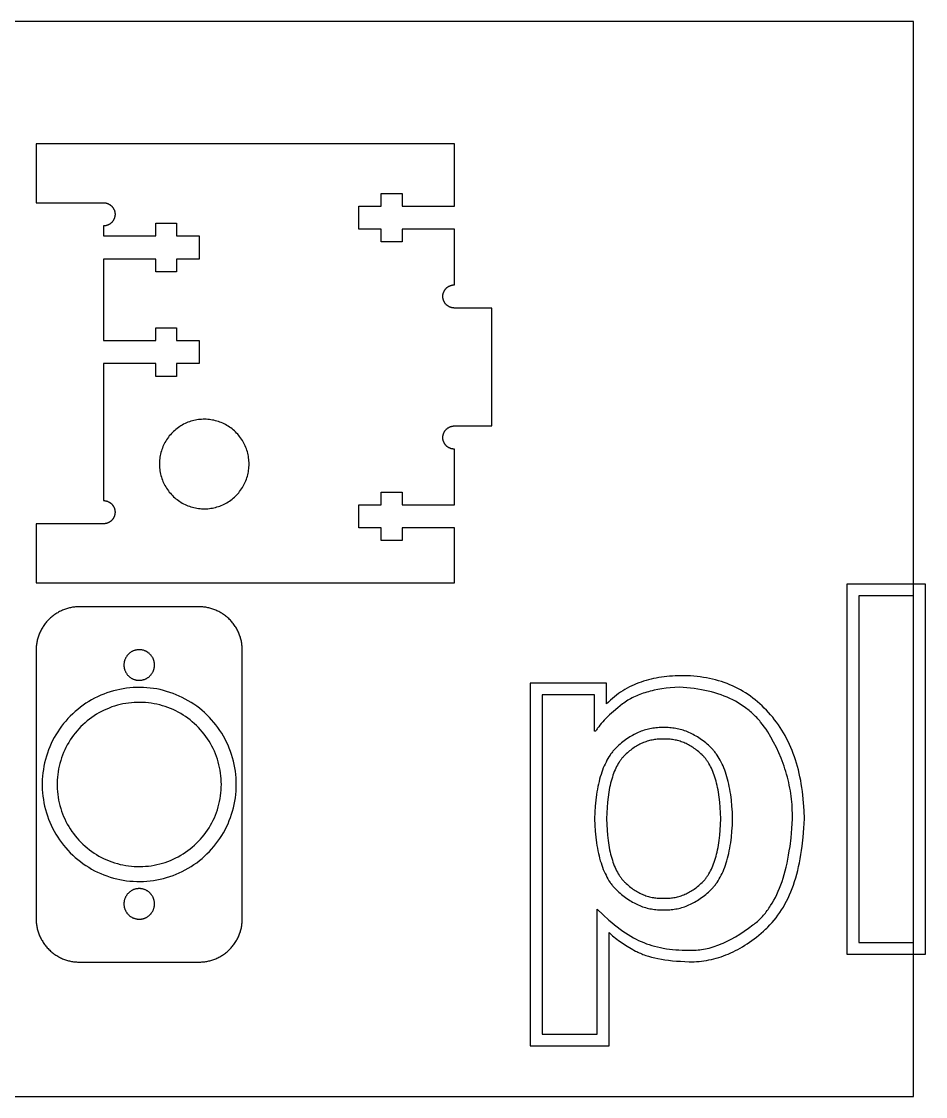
# Model space of a CAD drawing. Header units: millimetres. Extents: x -67 to 591, y -68 to 76.
# Drawn here: x 8.6 to 129.7, y -67.6 to 76.4 of the extents above; entities that cross this region are included whole.
import ezdxf

# ---------------------------------------------------------------- set-up
doc = ezdxf.new("R2010")
doc.units = ezdxf.units.MM
doc.header["$MEASUREMENT"] = 0
doc.layers.add('DEFAULT', color=7, linetype='Continuous')
doc.layers.add('PLEXI4MM', color=7, linetype='Continuous')

msp = doc.modelspace()

# ---------------------------------------------------------------- linework, layer by layer
at = {"layer": 'DEFAULT'}
for points in [[(-66.92, -67.65), (128.08, -67.65), (128.08, 76.35), (-66.92, 76.35), (-66.92, -67.65)], [(119.14, -48.6), (129.68, -48.6), (129.68, 0.97), (119.14, 0.97), (119.14, -48.6)], [(120.73, -0.58), (120.73, -47.04), (128.08, -47.04), (128.08, -0.58), (120.73, -0.58)], [(76.75, -60.85), (87.31, -60.85), (87.31, -45.67), (87.46, -45.82), (87.62, -45.97), (87.78, -46.12), (87.96, -46.27), (88.15, -46.42), (88.35, -46.58), (88.56, -46.73), (88.77, -46.88), (89.24, -47.2), (89.74, -47.52), (90.28, -47.84), (90.86, -48.16), (91.01, -48.24), (91.17, -48.32), (91.33, -48.4), (91.5, -48.47), (91.67, -48.55), (91.84, -48.61), (92.02, -48.68), (92.21, -48.75), (92.39, -48.81), (92.59, -48.87), (92.99, -48.98), (93.41, -49.08), (93.85, -49.18), (94.3, -49.26), (94.78, -49.34), (95.27, -49.4), (95.78, -49.46), (96.31, -49.51), (96.86, -49.54), (97.43, -49.57), (98.01, -49.59), (98.35, -49.59), (98.68, -49.59), (99.02, -49.57), (99.35, -49.55), (99.68, -49.51), (100.01, -49.47), (100.35, -49.42), (100.67, -49.36), (101, -49.29), (101.33, -49.21), (101.66, -49.13), (101.98, -49.03), (102.3, -48.93), (102.63, -48.81), (102.95, -48.69), (103.27, -48.56), (103.59, -48.42), (103.91, -48.27), (104.23, -48.11), (104.54, -47.95), (104.86, -47.77), (105.17, -47.58), (105.49, -47.39), (105.8, -47.19), (106.11, -46.98), (106.42, -46.76), (106.73, -46.53), (107.04, -46.29), (107.35, -46.04), (107.65, -45.79), (107.96, -45.52), (108.26, -45.25), (108.41, -45.11), (108.56, -44.96), (108.85, -44.67), (109.13, -44.36), (109.4, -44.04), (109.67, -43.71), (109.92, -43.37), (110.17, -43.01), (110.41, -42.65), (110.64, -42.27), (110.85, -41.89), (111.07, -41.49), (111.27, -41.08), (111.46, -40.65), (111.64, -40.22), (111.82, -39.77), (111.99, -39.32), (112.14, -38.85), (112.29, -38.37), (112.43, -37.88), (112.56, -37.37), (112.69, -36.86), (112.8, -36.33), (112.91, -35.79), (113, -35.25), (113.09, -34.68), (113.17, -34.11), (113.3, -32.93), (113.39, -31.71), (113.45, -30.44), (113.42, -29.35), (113.35, -28.3), (113.25, -27.27), (113.19, -26.77), (113.12, -26.27), (113.04, -25.78), (112.96, -25.3), (112.86, -24.83), (112.76, -24.36), (112.65, -23.9), (112.53, -23.45), (112.4, -23), (112.26, -22.56), (112.12, -22.13), (111.96, -21.71), (111.8, -21.29), (111.63, -20.88), (111.45, -20.48), (111.27, -20.08), (111.07, -19.7), (110.87, -19.31), (110.66, -18.94), (110.43, -18.57), (110.21, -18.21), (109.97, -17.86), (109.72, -17.52), (109.47, -17.18), (109.21, -16.85), (108.94, -16.52), (108.66, -16.21), (108.38, -15.9), (108.09, -15.61), (107.8, -15.32), (107.5, -15.04), (107.19, -14.78), (106.88, -14.52), (106.56, -14.27), (106.24, -14.04), (105.92, -13.81), (105.58, -13.59), (105.24, -13.38), (104.9, -13.18), (104.55, -13), (104.2, -12.82), (103.84, -12.65), (103.47, -12.49), (103.1, -12.34), (102.72, -12.2), (102.34, -12.07), (101.95, -11.95), (101.56, -11.84), (101.16, -11.74), (100.75, -11.65), (100.34, -11.57), (99.93, -11.5), (99.51, -11.44), (99.08, -11.39), (98.65, -11.35), (98.21, -11.32), (97.76, -11.29), (97.32, -11.28), (96.93, -11.28), (96.54, -11.29), (96.16, -11.3), (95.78, -11.33), (95.41, -11.35), (95.04, -11.39), (94.68, -11.43), (94.32, -11.48), (93.96, -11.54), (93.61, -11.6), (93.26, -11.67), (92.92, -11.75), (92.58, -11.83), (92.25, -11.92), (91.92, -12.02), (91.59, -12.13), (91.27, -12.24), (90.95, -12.36), (90.64, -12.49), (90.33, -12.63), (90.02, -12.79), (89.72, -12.95), (89.43, -13.12), (89.14, -13.29), (88.85, -13.48), (88.56, -13.68), (88.29, -13.89), (88.01, -14.1), (87.74, -14.33), (87.48, -14.56), (87.22, -14.81), (86.96, -15.06), (86.96, -12.28), (76.75, -12.28), (76.75, -60.85)], [(78.35, -13.83), (78.35, -59.3), (85.71, -59.3), (85.71, -42.57), (86.49, -43.32), (87.27, -44.01), (87.65, -44.34), (88.02, -44.64), (88.4, -44.94), (88.77, -45.22), (89.13, -45.48), (89.49, -45.73), (89.85, -45.96), (90.21, -46.18), (90.56, -46.38), (90.91, -46.57), (91.26, -46.74), (91.6, -46.9), (91.94, -47.04), (92.3, -47.18), (92.65, -47.3), (93.02, -47.42), (93.4, -47.52), (93.78, -47.62), (94.17, -47.71), (94.56, -47.78), (94.97, -47.85), (95.38, -47.9), (95.8, -47.95), (96.23, -47.99), (96.66, -48.01), (97.1, -48.03), (97.55, -48.04), (98.01, -48.04), (98.25, -48.05), (98.48, -48.05), (98.72, -48.05), (98.96, -48.04), (99.21, -48.02), (99.45, -48), (99.7, -47.97), (99.95, -47.92), (100.2, -47.88), (100.45, -47.82), (100.71, -47.76), (100.97, -47.69), (101.23, -47.61), (101.49, -47.52), (101.75, -47.43), (102.02, -47.33), (102.29, -47.22), (102.56, -47.1), (102.83, -46.98), (103.11, -46.84), (103.39, -46.71), (103.66, -46.56), (104.23, -46.24), (104.8, -45.9), (105.38, -45.52), (105.97, -45.11), (106.57, -44.67), (106.72, -44.56), (106.87, -44.44), (107.02, -44.32), (107.16, -44.19), (107.3, -44.06), (107.44, -43.93), (107.58, -43.8), (107.71, -43.66), (107.84, -43.52), (107.97, -43.37), (108.1, -43.22), (108.23, -43.07), (108.35, -42.91), (108.48, -42.75), (108.6, -42.59), (108.71, -42.42), (108.83, -42.25), (108.94, -42.08), (109.16, -41.73), (109.37, -41.36), (109.58, -40.97), (109.77, -40.58), (109.96, -40.16), (110.14, -39.74), (110.31, -39.3), (110.47, -38.85), (110.62, -38.38), (110.76, -37.91), (110.9, -37.41), (111.02, -36.91), (111.14, -36.39), (111.25, -35.85), (111.35, -35.31), (111.44, -34.75), (111.53, -34.17), (111.67, -32.98), (111.78, -31.74), (111.85, -30.44), (111.86, -30.06), (111.85, -29.68), (111.84, -29.3), (111.83, -28.93), (111.8, -28.55), (111.77, -28.18), (111.73, -27.81), (111.69, -27.43), (111.64, -27.06), (111.58, -26.69), (111.51, -26.33), (111.44, -25.96), (111.36, -25.59), (111.28, -25.22), (111.18, -24.86), (111.08, -24.49), (110.98, -24.13), (110.86, -23.77), (110.74, -23.41), (110.61, -23.05), (110.48, -22.69), (110.34, -22.33), (110.03, -21.62), (109.7, -20.91), (109.34, -20.2), (108.95, -19.5), (108.54, -18.8), (108.32, -18.46), (108.09, -18.12), (107.85, -17.8), (107.6, -17.49), (107.47, -17.33), (107.34, -17.18), (107.21, -17.04), (107.07, -16.89), (106.93, -16.75), (106.79, -16.61), (106.65, -16.47), (106.51, -16.34), (106.36, -16.2), (106.21, -16.07), (106.06, -15.95), (105.9, -15.82), (105.75, -15.7), (105.59, -15.58), (105.26, -15.35), (104.92, -15.13), (104.58, -14.91), (104.22, -14.71), (103.86, -14.52), (103.48, -14.34), (103.1, -14.17), (102.7, -14.01), (102.3, -13.86), (101.88, -13.72), (101.46, -13.59), (101.03, -13.46), (100.58, -13.35), (100.13, -13.25), (99.67, -13.16), (99.2, -13.08), (98.71, -13.01), (98.22, -12.95), (97.72, -12.9), (97.21, -12.86), (96.69, -12.83), (96.09, -12.87), (95.5, -12.91), (94.93, -12.97), (94.38, -13.05), (93.84, -13.13), (93.32, -13.24), (93.07, -13.29), (92.82, -13.35), (92.58, -13.42), (92.34, -13.49), (92.11, -13.56), (91.88, -13.63), (91.65, -13.71), (91.43, -13.79), (91.21, -13.88), (91, -13.97), (90.79, -14.06), (90.59, -14.16), (90.39, -14.26), (90.19, -14.37), (90, -14.47), (89.82, -14.58), (89.63, -14.7), (89.46, -14.82), (89.28, -14.94), (89.11, -15.07), (88.47, -15.57), (87.89, -16.06), (87.62, -16.3), (87.36, -16.54), (87.11, -16.77), (86.88, -17), (86.66, -17.23), (86.45, -17.45), (86.26, -17.67), (86.08, -17.89), (85.92, -18.11), (85.77, -18.32), (85.69, -18.42), (85.63, -18.53), (85.56, -18.63), (85.5, -18.73), (85.36, -18.73), (85.36, -13.83), (78.35, -13.83)], [(85.36, -30.44), (85.4, -31.3), (85.45, -32.12), (85.53, -32.91), (85.62, -33.67), (85.68, -34.04), (85.74, -34.4), (85.81, -34.74), (85.88, -35.08), (85.96, -35.42), (86.04, -35.74), (86.13, -36.06), (86.22, -36.36), (86.32, -36.66), (86.42, -36.95), (86.53, -37.23), (86.64, -37.5), (86.76, -37.77), (86.89, -38.02), (87.02, -38.27), (87.15, -38.51), (87.29, -38.74), (87.44, -38.96), (87.51, -39.07), (87.59, -39.17), (87.67, -39.28), (87.74, -39.38), (87.82, -39.48), (87.91, -39.57), (87.99, -39.67), (88.07, -39.76), (88.16, -39.85), (88.24, -39.94), (88.33, -40.02), (88.42, -40.11), (88.6, -40.27), (88.78, -40.43), (88.96, -40.58), (89.14, -40.73), (89.33, -40.87), (89.51, -41.01), (89.7, -41.14), (89.88, -41.26), (90.07, -41.38), (90.26, -41.5), (90.45, -41.61), (90.64, -41.71), (90.83, -41.81), (91.02, -41.9), (91.21, -41.99), (91.4, -42.07), (91.6, -42.15), (91.79, -42.22), (91.99, -42.28), (92.18, -42.34), (92.38, -42.4), (92.58, -42.45), (92.78, -42.49), (92.98, -42.53), (93.18, -42.56), (93.38, -42.59), (93.58, -42.61), (93.78, -42.63), (93.99, -42.64), (94.19, -42.64), (94.4, -42.64), (94.61, -42.64), (94.81, -42.64), (95.02, -42.64), (95.22, -42.64), (95.43, -42.63), (95.63, -42.61), (95.83, -42.59), (96.03, -42.56), (96.23, -42.53), (96.43, -42.49), (96.63, -42.45), (96.83, -42.4), (97.03, -42.34), (97.22, -42.28), (97.42, -42.22), (97.61, -42.15), (97.81, -42.07), (98, -41.99), (98.19, -41.9), (98.38, -41.81), (98.57, -41.71), (98.76, -41.61), (98.95, -41.5), (99.14, -41.38), (99.33, -41.26), (99.51, -41.14), (99.7, -41.01), (99.88, -40.87), (100.07, -40.73), (100.25, -40.58), (100.43, -40.43), (100.61, -40.27), (100.79, -40.11), (100.88, -40.02), (100.97, -39.94), (101.05, -39.85), (101.14, -39.76), (101.22, -39.67), (101.3, -39.57), (101.39, -39.48), (101.47, -39.38), (101.54, -39.28), (101.62, -39.17), (101.7, -39.07), (101.77, -38.96), (101.92, -38.74), (102.06, -38.51), (102.19, -38.27), (102.32, -38.02), (102.45, -37.77), (102.57, -37.5), (102.68, -37.23), (102.79, -36.95), (102.89, -36.66), (102.99, -36.36), (103.08, -36.06), (103.17, -35.74), (103.25, -35.42), (103.33, -35.08), (103.4, -34.74), (103.47, -34.4), (103.53, -34.04), (103.59, -33.67), (103.68, -32.91), (103.76, -32.12), (103.81, -31.3), (103.85, -30.44), (103.81, -29.58), (103.76, -28.75), (103.68, -27.96), (103.59, -27.2), (103.53, -26.84), (103.47, -26.48), (103.4, -26.13), (103.33, -25.79), (103.25, -25.46), (103.17, -25.13), (103.08, -24.82), (102.99, -24.51), (102.89, -24.21), (102.79, -23.92), (102.68, -23.64), (102.57, -23.37), (102.45, -23.11), (102.32, -22.85), (102.19, -22.6), (102.06, -22.37), (101.92, -22.14), (101.77, -21.91), (101.7, -21.81), (101.62, -21.7), (101.54, -21.6), (101.47, -21.5), (101.39, -21.4), (101.3, -21.3), (101.22, -21.21), (101.14, -21.11), (101.05, -21.02), (100.97, -20.93), (100.88, -20.85), (100.79, -20.76), (100.61, -20.6), (100.43, -20.44), (100.25, -20.29), (100.07, -20.14), (99.88, -20), (99.7, -19.87), (99.51, -19.73), (99.33, -19.61), (99.14, -19.49), (98.95, -19.37), (98.76, -19.27), (98.57, -19.16), (98.38, -19.06), (98.19, -18.97), (98, -18.88), (97.81, -18.8), (97.61, -18.73), (97.42, -18.66), (97.22, -18.59), (97.03, -18.53), (96.83, -18.48), (96.63, -18.43), (96.43, -18.38), (96.23, -18.35), (96.03, -18.31), (95.83, -18.29), (95.63, -18.26), (95.43, -18.25), (95.22, -18.24), (95.02, -18.23), (94.81, -18.23), (94.61, -18.24), (94.4, -18.23), (94.19, -18.23), (93.99, -18.24), (93.78, -18.25), (93.58, -18.26), (93.38, -18.29), (93.18, -18.31), (92.98, -18.35), (92.78, -18.38), (92.58, -18.43), (92.38, -18.48), (92.18, -18.53), (91.99, -18.59), (91.79, -18.66), (91.6, -18.73), (91.4, -18.8), (91.21, -18.88), (91.02, -18.97), (90.83, -19.06), (90.64, -19.16), (90.45, -19.27), (90.26, -19.37), (90.07, -19.49), (89.88, -19.61), (89.7, -19.73), (89.51, -19.87), (89.33, -20), (89.14, -20.14), (88.96, -20.29), (88.78, -20.44), (88.6, -20.6), (88.42, -20.76), (88.33, -20.85), (88.24, -20.93), (88.16, -21.02), (88.07, -21.11), (87.99, -21.21), (87.91, -21.3), (87.82, -21.4), (87.74, -21.5), (87.67, -21.6), (87.59, -21.7), (87.51, -21.81), (87.44, -21.91), (87.29, -22.14), (87.15, -22.37), (87.02, -22.6), (86.89, -22.85), (86.76, -23.11), (86.64, -23.37), (86.53, -23.64), (86.42, -23.92), (86.32, -24.21), (86.22, -24.51), (86.13, -24.82), (86.04, -25.13), (85.96, -25.46), (85.88, -25.79), (85.81, -26.13), (85.74, -26.48), (85.68, -26.84), (85.62, -27.2), (85.53, -27.96), (85.45, -28.75), (85.4, -29.58), (85.36, -30.44)], [(86.96, -30.44), (86.99, -31.21), (87.03, -31.95), (87.09, -32.66), (87.17, -33.34), (87.27, -33.99), (87.32, -34.3), (87.38, -34.6), (87.44, -34.9), (87.51, -35.18), (87.58, -35.46), (87.66, -35.74), (87.74, -36), (87.82, -36.25), (87.91, -36.5), (88, -36.74), (88.1, -36.97), (88.2, -37.2), (88.31, -37.41), (88.42, -37.62), (88.53, -37.82), (88.65, -38.01), (88.71, -38.1), (88.77, -38.19), (88.84, -38.28), (88.9, -38.37), (88.97, -38.45), (89.03, -38.54), (89.1, -38.62), (89.17, -38.7), (89.24, -38.77), (89.31, -38.85), (89.38, -38.92), (89.45, -38.99), (89.6, -39.13), (89.75, -39.26), (89.9, -39.39), (90.05, -39.51), (90.2, -39.63), (90.35, -39.75), (90.5, -39.86), (90.66, -39.96), (90.81, -40.06), (90.97, -40.16), (91.12, -40.25), (91.28, -40.33), (91.44, -40.41), (91.59, -40.49), (91.75, -40.56), (91.92, -40.63), (92.08, -40.69), (92.24, -40.75), (92.4, -40.81), (92.57, -40.86), (92.73, -40.9), (92.9, -40.94), (93.06, -40.98), (93.23, -41.01), (93.4, -41.03), (93.57, -41.05), (93.74, -41.07), (93.91, -41.08), (94.08, -41.09), (94.26, -41.09), (94.43, -41.09), (94.61, -41.08), (94.78, -41.09), (94.95, -41.09), (95.13, -41.09), (95.3, -41.08), (95.47, -41.07), (95.64, -41.05), (95.81, -41.03), (95.98, -41.01), (96.15, -40.98), (96.31, -40.94), (96.48, -40.9), (96.64, -40.86), (96.81, -40.81), (96.97, -40.75), (97.13, -40.69), (97.3, -40.63), (97.46, -40.56), (97.62, -40.49), (97.77, -40.41), (97.93, -40.33), (98.09, -40.25), (98.25, -40.16), (98.4, -40.06), (98.55, -39.96), (98.71, -39.86), (98.86, -39.75), (99.01, -39.63), (99.16, -39.51), (99.31, -39.39), (99.46, -39.26), (99.61, -39.13), (99.76, -38.99), (99.83, -38.92), (99.9, -38.85), (99.97, -38.77), (100.04, -38.7), (100.11, -38.62), (100.18, -38.54), (100.24, -38.45), (100.31, -38.37), (100.37, -38.28), (100.44, -38.19), (100.5, -38.1), (100.56, -38.01), (100.68, -37.82), (100.79, -37.62), (100.9, -37.41), (101.01, -37.2), (101.11, -36.97), (101.21, -36.74), (101.3, -36.5), (101.39, -36.25), (101.47, -36), (101.55, -35.74), (101.63, -35.46), (101.7, -35.18), (101.77, -34.9), (101.83, -34.6), (101.89, -34.3), (101.94, -33.99), (102.04, -33.34), (102.12, -32.66), (102.18, -31.95), (102.22, -31.21), (102.25, -30.44), (102.22, -29.66), (102.18, -28.92), (102.12, -28.21), (102.04, -27.53), (101.94, -26.89), (101.89, -26.57), (101.83, -26.27), (101.77, -25.98), (101.7, -25.69), (101.63, -25.41), (101.55, -25.14), (101.47, -24.87), (101.39, -24.62), (101.3, -24.37), (101.21, -24.13), (101.11, -23.9), (101.01, -23.68), (100.9, -23.46), (100.79, -23.25), (100.68, -23.05), (100.56, -22.86), (100.5, -22.77), (100.44, -22.68), (100.37, -22.59), (100.31, -22.5), (100.24, -22.42), (100.18, -22.34), (100.11, -22.26), (100.04, -22.18), (99.97, -22.1), (99.9, -22.03), (99.83, -21.95), (99.76, -21.88), (99.61, -21.74), (99.46, -21.61), (99.31, -21.48), (99.16, -21.36), (99.01, -21.24), (98.86, -21.13), (98.71, -21.02), (98.55, -20.91), (98.4, -20.81), (98.25, -20.72), (98.09, -20.63), (97.93, -20.54), (97.77, -20.46), (97.62, -20.38), (97.46, -20.31), (97.3, -20.24), (97.13, -20.18), (96.97, -20.12), (96.81, -20.07), (96.64, -20.02), (96.48, -19.97), (96.31, -19.93), (96.15, -19.9), (95.98, -19.87), (95.81, -19.84), (95.64, -19.82), (95.47, -19.8), (95.3, -19.79), (95.13, -19.78), (94.95, -19.78), (94.78, -19.78), (94.61, -19.79), (94.43, -19.78), (94.26, -19.78), (94.08, -19.78), (93.91, -19.79), (93.74, -19.8), (93.57, -19.82), (93.4, -19.84), (93.23, -19.87), (93.06, -19.9), (92.9, -19.93), (92.73, -19.97), (92.57, -20.02), (92.4, -20.07), (92.24, -20.12), (92.08, -20.18), (91.92, -20.24), (91.75, -20.31), (91.59, -20.38), (91.44, -20.46), (91.28, -20.54), (91.12, -20.63), (90.97, -20.72), (90.81, -20.81), (90.66, -20.91), (90.5, -21.02), (90.35, -21.13), (90.2, -21.24), (90.05, -21.36), (89.9, -21.48), (89.75, -21.61), (89.6, -21.74), (89.45, -21.88), (89.38, -21.95), (89.31, -22.03), (89.24, -22.1), (89.17, -22.18), (89.1, -22.26), (89.03, -22.34), (88.97, -22.42), (88.9, -22.5), (88.84, -22.59), (88.77, -22.68), (88.71, -22.77), (88.65, -22.86), (88.53, -23.05), (88.42, -23.25), (88.31, -23.46), (88.2, -23.68), (88.1, -23.9), (88, -24.13), (87.91, -24.37), (87.82, -24.62), (87.74, -24.87), (87.66, -25.14), (87.58, -25.41), (87.51, -25.69), (87.44, -25.98), (87.38, -26.27), (87.32, -26.57), (87.27, -26.89), (87.17, -27.53), (87.09, -28.21), (87.03, -28.92), (86.99, -29.66), (86.96, -30.44)]]:
    msp.add_lwpolyline(points, dxfattribs=at)
at = {"layer": 'PLEXI4MM'}
for points in [[(19.59, 47.62), (26.59, 47.62), (26.59, 49.32), (29.39, 49.32), (29.39, 47.62), (32.39, 47.62), (32.39, 44.52), (29.39, 44.52), (29.39, 42.82), (26.59, 42.82), (26.59, 44.52), (19.59, 44.52), (19.59, 33.62), (26.59, 33.62), (26.59, 35.32), (29.39, 35.32), (29.39, 33.62), (32.39, 33.62), (32.39, 30.52), (29.39, 30.52), (29.39, 28.82), (26.59, 28.82), (26.59, 30.52), (19.59, 30.52), (19.59, 12.17), (19.63, 12.17), (19.66, 12.17), (19.69, 12.17), (19.73, 12.17), (19.77, 12.16), (19.8, 12.16), (19.84, 12.15), (19.87, 12.15), (19.91, 12.14), (19.94, 12.13), (19.98, 12.12), (20.02, 12.11), (20.05, 12.1), (20.09, 12.09), (20.13, 12.08), (20.16, 12.06), (20.2, 12.05), (20.23, 12.03), (20.27, 12.02), (20.3, 12), (20.34, 11.98), (20.37, 11.96), (20.41, 11.94), (20.44, 11.92), (20.47, 11.9), (20.5, 11.87), (20.54, 11.85), (20.57, 11.82), (20.6, 11.8), (20.63, 11.77), (20.66, 11.75), (20.69, 11.72), (20.71, 11.69), (20.74, 11.66), (20.77, 11.63), (20.79, 11.6), (20.82, 11.57), (20.84, 11.54), (20.87, 11.5), (20.89, 11.47), (20.91, 11.44), (20.93, 11.4), (20.95, 11.37), (20.97, 11.33), (20.99, 11.3), (21, 11.26), (21.02, 11.23), (21.03, 11.19), (21.05, 11.16), (21.06, 11.12), (21.07, 11.08), (21.08, 11.05), (21.09, 11.01), (21.1, 10.98), (21.11, 10.94), (21.11, 10.9), (21.12, 10.87), (21.13, 10.83), (21.13, 10.8), (21.13, 10.76), (21.14, 10.73), (21.14, 10.69), (21.14, 10.66), (21.14, 10.62), (21.14, 10.59), (21.14, 10.55), (21.14, 10.52), (21.13, 10.48), (21.13, 10.45), (21.13, 10.41), (21.12, 10.38), (21.11, 10.34), (21.11, 10.3), (21.1, 10.27), (21.09, 10.23), (21.08, 10.2), (21.07, 10.16), (21.06, 10.12), (21.05, 10.09), (21.03, 10.05), (21.02, 10.02), (21, 9.98), (20.99, 9.94), (20.97, 9.91), (20.95, 9.88), (20.93, 9.84), (20.91, 9.81), (20.89, 9.77), (20.87, 9.74), (20.84, 9.71), (20.82, 9.68), (20.79, 9.64), (20.77, 9.61), (20.74, 9.58), (20.71, 9.55), (20.69, 9.53), (20.66, 9.5), (20.63, 9.47), (20.6, 9.44), (20.57, 9.42), (20.54, 9.39), (20.5, 9.37), (20.47, 9.35), (20.44, 9.32), (20.41, 9.3), (20.37, 9.28), (20.34, 9.26), (20.3, 9.24), (20.27, 9.23), (20.23, 9.21), (20.2, 9.2), (20.16, 9.18), (20.13, 9.17), (20.09, 9.15), (20.05, 9.14), (20.02, 9.13), (19.98, 9.12), (19.94, 9.11), (19.91, 9.1), (19.87, 9.1), (19.84, 9.09), (19.8, 9.09), (19.77, 9.08), (19.73, 9.08), (19.69, 9.08), (19.66, 9.07), (19.63, 9.07), (10.59, 9.07), (10.59, 1.17), (66.59, 1.17), (66.59, 8.52), (59.59, 8.52), (59.59, 6.82), (56.79, 6.82), (56.79, 8.52), (53.79, 8.52), (53.79, 11.62), (56.79, 11.62), (56.79, 13.32), (59.59, 13.32), (59.59, 11.62), (66.59, 11.62), (66.59, 19.07), (66.56, 19.07), (66.52, 19.07), (66.49, 19.08), (66.45, 19.08), (66.42, 19.08), (66.38, 19.09), (66.34, 19.09), (66.31, 19.1), (66.27, 19.1), (66.24, 19.11), (66.2, 19.12), (66.16, 19.13), (66.13, 19.14), (66.09, 19.15), (66.06, 19.17), (66.02, 19.18), (65.98, 19.2), (65.95, 19.21), (65.91, 19.23), (65.88, 19.24), (65.84, 19.26), (65.81, 19.28), (65.78, 19.3), (65.74, 19.32), (65.71, 19.35), (65.68, 19.37), (65.65, 19.39), (65.61, 19.42), (65.58, 19.44), (65.55, 19.47), (65.52, 19.5), (65.49, 19.53), (65.47, 19.55), (65.44, 19.58), (65.41, 19.61), (65.39, 19.64), (65.36, 19.68), (65.34, 19.71), (65.32, 19.74), (65.29, 19.77), (65.27, 19.81), (65.25, 19.84), (65.23, 19.88), (65.21, 19.91), (65.2, 19.94), (65.18, 19.98), (65.16, 20.02), (65.15, 20.05), (65.14, 20.09), (65.12, 20.12), (65.11, 20.16), (65.1, 20.2), (65.09, 20.23), (65.08, 20.27), (65.07, 20.3), (65.07, 20.34), (65.06, 20.38), (65.06, 20.41), (65.05, 20.45), (65.05, 20.48), (65.04, 20.52), (65.04, 20.55), (65.04, 20.59), (65.04, 20.62), (65.04, 20.66), (65.04, 20.69), (65.04, 20.73), (65.05, 20.76), (65.05, 20.8), (65.06, 20.83), (65.06, 20.87), (65.07, 20.9), (65.07, 20.94), (65.08, 20.98), (65.09, 21.01), (65.1, 21.05), (65.11, 21.08), (65.12, 21.12), (65.14, 21.16), (65.15, 21.19), (65.16, 21.23), (65.18, 21.26), (65.2, 21.3), (65.21, 21.33), (65.23, 21.37), (65.25, 21.4), (65.27, 21.44), (65.29, 21.47), (65.32, 21.5), (65.34, 21.54), (65.36, 21.57), (65.39, 21.6), (65.41, 21.63), (65.44, 21.66), (65.47, 21.69), (65.49, 21.72), (65.52, 21.75), (65.55, 21.77), (65.58, 21.8), (65.61, 21.82), (65.65, 21.85), (65.68, 21.87), (65.71, 21.9), (65.74, 21.92), (65.78, 21.94), (65.81, 21.96), (65.84, 21.98), (65.88, 22), (65.91, 22.02), (65.95, 22.03), (65.98, 22.05), (66.02, 22.06), (66.06, 22.08), (66.09, 22.09), (66.13, 22.1), (66.16, 22.11), (66.2, 22.12), (66.24, 22.13), (66.27, 22.14), (66.31, 22.15), (66.34, 22.15), (66.38, 22.16), (66.42, 22.16), (66.45, 22.17), (66.49, 22.17), (66.52, 22.17), (66.56, 22.17), (71.59, 22.17), (71.59, 37.97), (66.59, 37.97), (66.56, 37.97), (66.52, 37.97), (66.49, 37.98), (66.45, 37.98), (66.42, 37.98), (66.38, 37.99), (66.34, 37.99), (66.31, 38), (66.27, 38), (66.24, 38.01), (66.2, 38.02), (66.16, 38.03), (66.13, 38.04), (66.09, 38.05), (66.06, 38.07), (66.02, 38.08), (65.98, 38.1), (65.95, 38.11), (65.91, 38.13), (65.88, 38.14), (65.84, 38.16), (65.81, 38.18), (65.78, 38.2), (65.74, 38.22), (65.71, 38.25), (65.68, 38.27), (65.65, 38.29), (65.61, 38.32), (65.58, 38.34), (65.55, 38.37), (65.52, 38.4), (65.49, 38.43), (65.47, 38.45), (65.44, 38.48), (65.41, 38.51), (65.39, 38.54), (65.36, 38.58), (65.34, 38.61), (65.32, 38.64), (65.29, 38.67), (65.27, 38.71), (65.25, 38.74), (65.23, 38.78), (65.21, 38.81), (65.2, 38.84), (65.18, 38.88), (65.16, 38.92), (65.15, 38.95), (65.14, 38.99), (65.12, 39.02), (65.11, 39.06), (65.1, 39.1), (65.09, 39.13), (65.08, 39.17), (65.07, 39.2), (65.07, 39.24), (65.06, 39.28), (65.06, 39.31), (65.05, 39.35), (65.05, 39.38), (65.04, 39.42), (65.04, 39.45), (65.04, 39.49), (65.04, 39.52), (65.04, 39.56), (65.04, 39.59), (65.04, 39.63), (65.05, 39.66), (65.05, 39.7), (65.06, 39.73), (65.06, 39.77), (65.07, 39.8), (65.07, 39.84), (65.08, 39.88), (65.09, 39.91), (65.1, 39.95), (65.11, 39.98), (65.12, 40.02), (65.14, 40.06), (65.15, 40.09), (65.16, 40.13), (65.18, 40.16), (65.2, 40.2), (65.21, 40.23), (65.23, 40.27), (65.25, 40.3), (65.27, 40.34), (65.29, 40.37), (65.32, 40.4), (65.34, 40.44), (65.36, 40.47), (65.39, 40.5), (65.41, 40.53), (65.44, 40.56), (65.47, 40.59), (65.49, 40.62), (65.52, 40.65), (65.55, 40.67), (65.58, 40.7), (65.61, 40.72), (65.65, 40.75), (65.68, 40.77), (65.71, 40.8), (65.74, 40.82), (65.78, 40.84), (65.81, 40.86), (65.84, 40.88), (65.88, 40.9), (65.91, 40.92), (65.95, 40.93), (65.98, 40.95), (66.02, 40.96), (66.06, 40.98), (66.09, 40.99), (66.13, 41), (66.16, 41.01), (66.2, 41.02), (66.24, 41.03), (66.27, 41.04), (66.31, 41.05), (66.34, 41.05), (66.38, 41.06), (66.42, 41.06), (66.45, 41.07), (66.49, 41.07), (66.52, 41.07), (66.56, 41.07), (66.59, 41.07), (66.59, 48.52), (59.59, 48.52), (59.59, 46.82), (56.79, 46.82), (56.79, 48.52), (53.79, 48.52), (53.79, 51.62), (56.79, 51.62), (56.79, 53.32), (59.59, 53.32), (59.59, 51.62), (66.59, 51.62), (66.59, 59.97), (10.59, 59.97), (10.59, 52.07), (19.59, 52.07), (19.63, 52.07), (19.66, 52.07), (19.69, 52.07), (19.73, 52.07), (19.77, 52.06), (19.8, 52.06), (19.84, 52.05), (19.87, 52.05), (19.91, 52.04), (19.94, 52.03), (19.98, 52.02), (20.02, 52.01), (20.05, 52), (20.09, 51.99), (20.13, 51.98), (20.16, 51.96), (20.2, 51.95), (20.23, 51.93), (20.27, 51.92), (20.3, 51.9), (20.34, 51.88), (20.37, 51.86), (20.41, 51.84), (20.44, 51.82), (20.47, 51.8), (20.5, 51.77), (20.54, 51.75), (20.57, 51.72), (20.6, 51.7), (20.63, 51.67), (20.66, 51.65), (20.69, 51.62), (20.71, 51.59), (20.74, 51.56), (20.77, 51.53), (20.79, 51.5), (20.82, 51.47), (20.84, 51.44), (20.87, 51.4), (20.89, 51.37), (20.91, 51.34), (20.93, 51.3), (20.95, 51.27), (20.97, 51.23), (20.99, 51.2), (21, 51.16), (21.02, 51.13), (21.03, 51.09), (21.05, 51.06), (21.06, 51.02), (21.07, 50.98), (21.08, 50.95), (21.09, 50.91), (21.1, 50.88), (21.11, 50.84), (21.11, 50.8), (21.12, 50.77), (21.13, 50.73), (21.13, 50.7), (21.13, 50.66), (21.14, 50.63), (21.14, 50.59), (21.14, 50.56), (21.14, 50.52), (21.14, 50.49), (21.14, 50.45), (21.14, 50.42), (21.13, 50.38), (21.13, 50.35), (21.13, 50.31), (21.12, 50.28), (21.11, 50.24), (21.11, 50.2), (21.1, 50.17), (21.09, 50.13), (21.08, 50.1), (21.07, 50.06), (21.06, 50.02), (21.05, 49.99), (21.03, 49.95), (21.02, 49.92), (21, 49.88), (20.99, 49.84), (20.97, 49.81), (20.95, 49.78), (20.93, 49.74), (20.91, 49.71), (20.89, 49.67), (20.87, 49.64), (20.84, 49.61), (20.82, 49.58), (20.79, 49.54), (20.77, 49.51), (20.74, 49.48), (20.71, 49.45), (20.69, 49.43), (20.66, 49.4), (20.63, 49.37), (20.6, 49.34), (20.57, 49.32), (20.54, 49.29), (20.5, 49.27), (20.47, 49.25), (20.44, 49.22), (20.41, 49.2), (20.37, 49.18), (20.34, 49.16), (20.3, 49.14), (20.27, 49.13), (20.23, 49.11), (20.2, 49.1), (20.16, 49.08), (20.13, 49.07), (20.09, 49.05), (20.05, 49.04), (20.02, 49.03), (19.98, 49.02), (19.94, 49.01), (19.91, 49), (19.87, 49), (19.84, 48.99), (19.8, 48.99), (19.77, 48.98), (19.73, 48.98), (19.69, 48.98), (19.66, 48.97), (19.63, 48.97), (19.59, 48.97), (19.59, 47.62)], [(39.09, 17.07), (39.09, 17.28), (39.08, 17.49), (39.06, 17.7), (39.03, 17.9), (39, 18.11), (38.96, 18.31), (38.91, 18.52), (38.86, 18.72), (38.8, 18.92), (38.73, 19.11), (38.66, 19.31), (38.58, 19.5), (38.49, 19.69), (38.4, 19.87), (38.3, 20.06), (38.19, 20.24), (38.08, 20.41), (37.96, 20.58), (37.83, 20.75), (37.7, 20.91), (37.57, 21.07), (37.42, 21.22), (37.28, 21.37), (37.13, 21.51), (36.97, 21.65), (36.81, 21.78), (36.64, 21.91), (36.47, 22.03), (36.3, 22.14), (36.12, 22.25), (35.94, 22.35), (35.75, 22.45), (35.57, 22.54), (35.37, 22.62), (35.18, 22.7), (34.98, 22.76), (34.79, 22.83), (34.58, 22.88), (34.38, 22.93), (34.18, 22.97), (33.97, 23.01), (33.77, 23.03), (33.56, 23.05), (33.35, 23.07), (33.14, 23.07), (32.93, 23.07), (32.73, 23.06), (32.52, 23.04), (32.31, 23.02), (32.11, 22.99), (31.9, 22.95), (31.7, 22.91), (31.5, 22.86), (31.3, 22.8), (31.1, 22.73), (30.9, 22.66), (30.71, 22.58), (30.52, 22.49), (30.33, 22.4), (30.15, 22.3), (29.97, 22.2), (29.8, 22.09), (29.62, 21.97), (29.46, 21.84), (29.29, 21.72), (29.13, 21.58), (28.98, 21.44), (28.83, 21.3), (28.69, 21.15), (28.55, 20.99), (28.41, 20.83), (28.29, 20.67), (28.16, 20.5), (28.05, 20.32), (27.94, 20.15), (27.83, 19.97), (27.74, 19.78), (27.65, 19.59), (27.56, 19.4), (27.48, 19.21), (27.41, 19.01), (27.35, 18.82), (27.29, 18.62), (27.24, 18.41), (27.2, 18.21), (27.16, 18.01), (27.13, 17.8), (27.11, 17.59), (27.1, 17.38), (27.09, 17.18), (27.09, 16.97), (27.1, 16.76), (27.11, 16.55), (27.13, 16.34), (27.16, 16.14), (27.2, 15.93), (27.24, 15.73), (27.29, 15.53), (27.35, 15.33), (27.41, 15.13), (27.48, 14.93), (27.56, 14.74), (27.65, 14.55), (27.74, 14.36), (27.83, 14.18), (27.94, 14), (28.05, 13.82), (28.16, 13.65), (28.29, 13.48), (28.41, 13.31), (28.55, 13.15), (28.69, 13), (28.83, 12.85), (28.98, 12.7), (29.13, 12.56), (29.29, 12.43), (29.46, 12.3), (29.62, 12.18), (29.8, 12.06), (29.97, 11.95), (30.15, 11.84), (30.33, 11.74), (30.52, 11.65), (30.71, 11.56), (30.9, 11.48), (31.1, 11.41), (31.3, 11.35), (31.5, 11.29), (31.7, 11.24), (31.9, 11.19), (32.11, 11.15), (32.31, 11.12), (32.52, 11.1), (32.73, 11.08), (32.93, 11.07), (33.14, 11.07), (33.35, 11.08), (33.56, 11.09), (33.77, 11.11), (33.97, 11.14), (34.18, 11.17), (34.38, 11.21), (34.58, 11.26), (34.79, 11.32), (34.98, 11.38), (35.18, 11.45), (35.37, 11.52), (35.57, 11.61), (35.75, 11.7), (35.94, 11.79), (36.12, 11.89), (36.3, 12), (36.47, 12.12), (36.64, 12.24), (36.81, 12.36), (36.97, 12.49), (37.13, 12.63), (37.28, 12.77), (37.42, 12.92), (37.57, 13.07), (37.7, 13.23), (37.83, 13.39), (37.96, 13.56), (38.08, 13.73), (38.19, 13.91), (38.3, 14.09), (38.4, 14.27), (38.49, 14.45), (38.58, 14.64), (38.66, 14.84), (38.73, 15.03), (38.8, 15.23), (38.86, 15.43), (38.91, 15.63), (38.96, 15.83), (39, 16.04), (39.03, 16.24), (39.06, 16.45), (39.08, 16.66), (39.09, 16.86), (39.09, 17.07)], [(16.38, -2.05), (16.25, -2.05), (16.12, -2.05), (15.99, -2.06), (15.86, -2.07), (15.73, -2.09), (15.59, -2.1), (15.46, -2.12), (15.33, -2.14), (15.19, -2.17), (15.06, -2.2), (14.92, -2.23), (14.79, -2.27), (14.65, -2.31), (14.51, -2.36), (14.38, -2.4), (14.25, -2.46), (14.11, -2.51), (13.98, -2.57), (13.85, -2.63), (13.72, -2.7), (13.59, -2.77), (13.46, -2.84), (13.33, -2.91), (13.21, -2.99), (13.08, -3.08), (12.96, -3.16), (12.84, -3.25), (12.73, -3.35), (12.61, -3.44), (12.5, -3.54), (12.39, -3.64), (12.28, -3.75), (12.18, -3.85), (12.07, -3.96), (11.97, -4.08), (11.88, -4.19), (11.79, -4.31), (11.7, -4.43), (11.61, -4.55), (11.53, -4.67), (11.45, -4.8), (11.37, -4.93), (11.3, -5.05), (11.23, -5.18), (11.16, -5.31), (11.1, -5.45), (11.04, -5.58), (10.99, -5.71), (10.94, -5.85), (10.89, -5.98), (10.85, -6.12), (10.8, -6.25), (10.77, -6.39), (10.73, -6.52), (10.7, -6.66), (10.68, -6.79), (10.65, -6.93), (10.63, -7.06), (10.62, -7.19), (10.6, -7.33), (10.59, -7.46), (10.59, -7.59), (10.58, -7.72), (10.58, -7.85)], [(32.38, -2.05), (16.38, -2.05)], [(38.18, -7.85), (38.18, -7.72), (38.18, -7.59), (38.17, -7.46), (38.16, -7.33), (38.14, -7.19), (38.13, -7.06), (38.11, -6.93), (38.08, -6.79), (38.06, -6.66), (38.03, -6.52), (37.99, -6.39), (37.96, -6.25), (37.92, -6.12), (37.87, -5.98), (37.83, -5.85), (37.77, -5.71), (37.72, -5.58), (37.66, -5.45), (37.6, -5.31), (37.53, -5.18), (37.46, -5.05), (37.39, -4.93), (37.32, -4.8), (37.24, -4.67), (37.15, -4.55), (37.07, -4.43), (36.98, -4.31), (36.88, -4.19), (36.79, -4.08), (36.69, -3.96), (36.59, -3.85), (36.48, -3.75), (36.37, -3.64), (36.26, -3.54), (36.15, -3.44), (36.04, -3.35), (35.92, -3.25), (35.8, -3.16), (35.68, -3.08), (35.55, -2.99), (35.43, -2.91), (35.3, -2.84), (35.17, -2.77), (35.04, -2.7), (34.91, -2.63), (34.78, -2.57), (34.65, -2.51), (34.52, -2.46), (34.38, -2.4), (34.25, -2.36), (34.11, -2.31), (33.98, -2.27), (33.84, -2.23), (33.71, -2.2), (33.57, -2.17), (33.44, -2.14), (33.3, -2.12), (33.17, -2.1), (33.03, -2.09), (32.9, -2.07), (32.77, -2.06), (32.64, -2.05), (32.51, -2.05), (32.38, -2.05)], [(10.58, -7.85), (10.58, -43.85)], [(26.43, -9.85), (26.43, -9.78), (26.43, -9.71), (26.42, -9.63), (26.41, -9.56), (26.4, -9.49), (26.39, -9.42), (26.37, -9.35), (26.35, -9.29), (26.33, -9.22), (26.31, -9.15), (26.28, -9.08), (26.26, -9.02), (26.23, -8.95), (26.19, -8.89), (26.16, -8.83), (26.12, -8.77), (26.08, -8.71), (26.04, -8.65), (26, -8.59), (25.96, -8.54), (25.91, -8.48), (25.86, -8.43), (25.81, -8.38), (25.76, -8.33), (25.71, -8.28), (25.65, -8.24), (25.59, -8.2), (25.54, -8.15), (25.48, -8.12), (25.42, -8.08), (25.35, -8.04), (25.29, -8.01), (25.23, -7.98), (25.16, -7.95), (25.1, -7.93), (25.03, -7.9), (24.96, -7.88), (24.89, -7.86), (24.82, -7.85), (24.75, -7.83), (24.68, -7.82), (24.61, -7.81), (24.54, -7.8), (24.47, -7.8), (24.4, -7.8), (24.33, -7.8), (24.26, -7.8), (24.19, -7.81), (24.11, -7.82), (24.04, -7.83), (23.97, -7.84), (23.91, -7.85), (23.84, -7.87), (23.77, -7.89), (23.7, -7.91), (23.63, -7.94), (23.57, -7.97), (23.5, -8), (23.44, -8.03), (23.38, -8.06), (23.32, -8.1), (23.26, -8.13), (23.2, -8.18), (23.14, -8.22), (23.08, -8.26), (23.03, -8.31), (22.98, -8.36), (22.93, -8.4), (22.88, -8.46), (22.83, -8.51), (22.78, -8.56), (22.74, -8.62), (22.7, -8.68), (22.66, -8.74), (22.62, -8.8), (22.59, -8.86), (22.55, -8.92), (22.52, -8.99), (22.49, -9.05), (22.47, -9.12), (22.44, -9.18), (22.42, -9.25), (22.4, -9.32), (22.38, -9.39), (22.37, -9.46), (22.36, -9.53), (22.35, -9.6), (22.34, -9.67), (22.33, -9.74), (22.33, -9.81), (22.33, -9.88), (22.33, -9.95), (22.34, -10.03), (22.35, -10.1), (22.36, -10.17), (22.37, -10.24), (22.38, -10.31), (22.4, -10.38), (22.42, -10.44), (22.44, -10.51), (22.47, -10.58), (22.49, -10.64), (22.52, -10.71), (22.55, -10.77), (22.59, -10.84), (22.62, -10.9), (22.66, -10.96), (22.7, -11.02), (22.74, -11.08), (22.78, -11.13), (22.83, -11.19), (22.88, -11.24), (22.93, -11.29), (22.98, -11.34), (23.03, -11.39), (23.08, -11.43), (23.14, -11.48), (23.2, -11.52), (23.26, -11.56), (23.32, -11.6), (23.38, -11.64), (23.44, -11.67), (23.5, -11.7), (23.57, -11.73), (23.63, -11.76), (23.7, -11.78), (23.77, -11.8), (23.84, -11.82), (23.91, -11.84), (23.97, -11.86), (24.04, -11.87), (24.11, -11.88), (24.19, -11.89), (24.26, -11.89), (24.33, -11.9), (24.4, -11.9), (24.47, -11.9), (24.54, -11.89), (24.61, -11.89), (24.68, -11.88), (24.75, -11.86), (24.82, -11.85), (24.89, -11.83), (24.96, -11.81), (25.03, -11.79), (25.1, -11.77), (25.16, -11.74), (25.23, -11.72), (25.29, -11.69), (25.35, -11.65), (25.42, -11.62), (25.48, -11.58), (25.54, -11.54), (25.59, -11.5), (25.65, -11.46), (25.71, -11.41), (25.76, -11.37), (25.81, -11.32), (25.86, -11.27), (25.91, -11.21), (25.96, -11.16), (26, -11.1), (26.04, -11.05), (26.08, -10.99), (26.12, -10.93), (26.16, -10.87), (26.19, -10.81), (26.23, -10.74), (26.26, -10.68), (26.28, -10.61), (26.31, -10.55), (26.33, -10.48), (26.35, -10.41), (26.37, -10.34), (26.39, -10.27), (26.4, -10.2), (26.41, -10.13), (26.42, -10.06), (26.43, -9.99), (26.43, -9.92), (26.43, -9.85)], [(38.18, -43.85), (38.18, -7.85)], [(37.38, -25.85), (37.37, -25.4), (37.35, -24.95), (37.31, -24.5), (37.26, -24.05), (37.19, -23.6), (37.1, -23.16), (37, -22.72), (36.88, -22.28), (36.75, -21.85), (36.61, -21.43), (36.44, -21), (36.27, -20.59), (36.08, -20.18), (35.88, -19.78), (35.66, -19.38), (35.43, -18.99), (35.18, -18.61), (34.92, -18.24), (34.65, -17.88), (34.37, -17.53), (34.08, -17.19), (33.77, -16.86), (33.45, -16.54), (33.12, -16.23), (32.79, -15.93), (32.44, -15.64), (32.08, -15.37), (31.71, -15.11), (31.33, -14.86), (30.95, -14.63), (30.55, -14.41), (30.15, -14.2), (29.74, -14.01), (29.33, -13.83), (28.91, -13.66), (28.48, -13.51), (28.05, -13.38), (27.62, -13.26), (27.18, -13.15), (26.74, -13.06), (26.29, -12.99), (25.84, -12.93), (25.4, -12.89), (24.94, -12.86), (24.49, -12.85), (24.04, -12.85), (23.59, -12.87), (23.14, -12.91), (22.69, -12.96), (22.25, -13.02), (21.8, -13.11), (21.36, -13.2), (20.93, -13.32), (20.49, -13.44), (20.06, -13.59), (19.64, -13.74), (19.22, -13.91), (18.81, -14.1), (18.41, -14.3), (18.01, -14.52), (17.62, -14.74), (17.24, -14.98), (16.87, -15.24), (16.5, -15.51), (16.15, -15.79), (15.81, -16.08), (15.47, -16.38), (15.15, -16.7), (14.84, -17.02), (14.54, -17.36), (14.25, -17.7), (13.97, -18.06), (13.71, -18.43), (13.46, -18.8), (13.22, -19.19), (12.99, -19.58), (12.78, -19.98), (12.59, -20.38), (12.4, -20.8), (12.24, -21.21), (12.08, -21.64), (11.94, -22.07), (11.82, -22.5), (11.71, -22.94), (11.62, -23.38), (11.54, -23.83), (11.48, -24.27), (11.43, -24.72), (11.4, -25.17), (11.38, -25.62), (11.38, -26.07), (11.4, -26.52), (11.43, -26.97), (11.48, -27.42), (11.54, -27.87), (11.62, -28.32), (11.71, -28.76), (11.82, -29.19), (11.94, -29.63), (12.08, -30.06), (12.24, -30.48), (12.4, -30.9), (12.59, -31.31), (12.78, -31.72), (12.99, -32.12), (13.22, -32.51), (13.46, -32.89), (13.71, -33.27), (13.97, -33.63), (14.25, -33.99), (14.54, -34.34), (14.84, -34.67), (15.15, -35), (15.47, -35.32), (15.81, -35.62), (16.15, -35.91), (16.5, -36.19), (16.87, -36.46), (17.24, -36.71), (17.62, -36.95), (18.01, -37.18), (18.41, -37.4), (18.81, -37.6), (19.22, -37.78), (19.64, -37.95), (20.06, -38.11), (20.49, -38.25), (20.93, -38.38), (21.36, -38.49), (21.8, -38.59), (22.25, -38.67), (22.69, -38.74), (23.14, -38.79), (23.59, -38.82), (24.04, -38.84), (24.49, -38.85), (24.94, -38.84), (25.4, -38.81), (25.84, -38.77), (26.29, -38.71), (26.74, -38.63), (27.18, -38.54), (27.62, -38.44), (28.05, -38.32), (28.48, -38.18), (28.91, -38.03), (29.33, -37.87), (29.74, -37.69), (30.15, -37.5), (30.55, -37.29), (30.95, -37.07), (31.33, -36.83), (31.71, -36.59), (32.08, -36.33), (32.44, -36.05), (32.79, -35.77), (33.12, -35.47), (33.45, -35.16), (33.77, -34.84), (34.08, -34.51), (34.37, -34.17), (34.65, -33.81), (34.92, -33.45), (35.18, -33.08), (35.43, -32.7), (35.66, -32.32), (35.88, -31.92), (36.08, -31.52), (36.27, -31.11), (36.44, -30.69), (36.61, -30.27), (36.75, -29.84), (36.88, -29.41), (37, -28.98), (37.1, -28.54), (37.19, -28.09), (37.26, -27.65), (37.31, -27.2), (37.35, -26.75), (37.37, -26.3), (37.38, -25.85)], [(35.38, -25.85), (35.37, -25.47), (35.35, -25.08), (35.32, -24.7), (35.28, -24.33), (35.22, -23.95), (35.14, -23.57), (35.06, -23.2), (34.96, -22.83), (34.85, -22.47), (34.72, -22.11), (34.59, -21.75), (34.44, -21.4), (34.28, -21.05), (34.11, -20.71), (33.92, -20.38), (33.73, -20.05), (33.52, -19.73), (33.3, -19.41), (33.07, -19.11), (32.83, -18.81), (32.59, -18.52), (32.33, -18.24), (32.06, -17.97), (31.78, -17.71), (31.49, -17.46), (31.2, -17.21), (30.89, -16.98), (30.58, -16.76), (30.26, -16.55), (29.94, -16.35), (29.6, -16.17), (29.26, -15.99), (28.92, -15.83), (28.57, -15.68), (28.21, -15.54), (27.85, -15.41), (27.49, -15.3), (27.12, -15.19), (26.75, -15.11), (26.37, -15.03), (26, -14.97), (25.62, -14.92), (25.24, -14.88), (24.86, -14.86), (24.48, -14.85), (24.09, -14.85), (23.71, -14.87), (23.33, -14.9), (22.95, -14.94), (22.58, -15), (22.2, -15.07), (21.83, -15.15), (21.46, -15.24), (21.09, -15.35), (20.73, -15.47), (20.37, -15.61), (20.02, -15.75), (19.67, -15.91), (19.33, -16.08), (18.99, -16.26), (18.66, -16.45), (18.34, -16.66), (18.02, -16.87), (17.72, -17.1), (17.42, -17.33), (17.13, -17.58), (16.84, -17.84), (16.57, -18.1), (16.31, -18.38), (16.05, -18.66), (15.81, -18.96), (15.57, -19.26), (15.35, -19.57), (15.14, -19.89), (14.94, -20.21), (14.75, -20.54), (14.57, -20.88), (14.4, -21.22), (14.25, -21.57), (14.1, -21.93), (13.97, -22.29), (13.86, -22.65), (13.75, -23.02), (13.66, -23.39), (13.58, -23.76), (13.52, -24.14), (13.46, -24.51), (13.42, -24.89), (13.4, -25.28), (13.38, -25.66), (13.38, -26.04), (13.4, -26.42), (13.42, -26.8), (13.46, -27.18), (13.52, -27.56), (13.58, -27.94), (13.66, -28.31), (13.75, -28.68), (13.86, -29.05), (13.97, -29.41), (14.1, -29.77), (14.25, -30.12), (14.4, -30.47), (14.57, -30.82), (14.75, -31.15), (14.94, -31.49), (15.14, -31.81), (15.35, -32.13), (15.57, -32.44), (15.81, -32.74), (16.05, -33.03), (16.31, -33.32), (16.57, -33.59), (16.84, -33.86), (17.13, -34.12), (17.42, -34.36), (17.72, -34.6), (18.02, -34.83), (18.34, -35.04), (18.66, -35.24), (18.99, -35.44), (19.33, -35.62), (19.67, -35.79), (20.02, -35.95), (20.37, -36.09), (20.73, -36.22), (21.09, -36.34), (21.46, -36.45), (21.83, -36.55), (22.2, -36.63), (22.58, -36.7), (22.95, -36.76), (23.33, -36.8), (23.71, -36.83), (24.09, -36.84), (24.48, -36.85), (24.86, -36.84), (25.24, -36.81), (25.62, -36.78), (26, -36.73), (26.37, -36.67), (26.75, -36.59), (27.12, -36.5), (27.49, -36.4), (27.85, -36.29), (28.21, -36.16), (28.57, -36.02), (28.92, -35.87), (29.26, -35.7), (29.6, -35.53), (29.94, -35.34), (30.26, -35.14), (30.58, -34.93), (30.89, -34.71), (31.2, -34.48), (31.49, -34.24), (31.78, -33.99), (32.06, -33.73), (32.33, -33.46), (32.59, -33.18), (32.83, -32.89), (33.07, -32.59), (33.3, -32.28), (33.52, -31.97), (33.73, -31.65), (33.92, -31.32), (34.11, -30.99), (34.28, -30.65), (34.44, -30.3), (34.59, -29.95), (34.72, -29.59), (34.85, -29.23), (34.96, -28.86), (35.06, -28.49), (35.14, -28.12), (35.22, -27.75), (35.28, -27.37), (35.32, -26.99), (35.35, -26.61), (35.37, -26.23), (35.38, -25.85)], [(26.43, -41.85), (26.43, -41.78), (26.43, -41.71), (26.42, -41.63), (26.41, -41.56), (26.4, -41.49), (26.39, -41.42), (26.37, -41.35), (26.35, -41.29), (26.33, -41.22), (26.31, -41.15), (26.28, -41.08), (26.26, -41.02), (26.23, -40.95), (26.19, -40.89), (26.16, -40.83), (26.12, -40.77), (26.08, -40.71), (26.04, -40.65), (26, -40.59), (25.96, -40.54), (25.91, -40.48), (25.86, -40.43), (25.81, -40.38), (25.76, -40.33), (25.71, -40.28), (25.65, -40.24), (25.59, -40.2), (25.54, -40.15), (25.48, -40.12), (25.42, -40.08), (25.35, -40.04), (25.29, -40.01), (25.23, -39.98), (25.16, -39.95), (25.1, -39.93), (25.03, -39.9), (24.96, -39.88), (24.89, -39.86), (24.82, -39.85), (24.75, -39.83), (24.68, -39.82), (24.61, -39.81), (24.54, -39.8), (24.47, -39.8), (24.4, -39.8), (24.33, -39.8), (24.26, -39.8), (24.19, -39.81), (24.11, -39.82), (24.04, -39.83), (23.97, -39.84), (23.91, -39.85), (23.84, -39.87), (23.77, -39.89), (23.7, -39.91), (23.63, -39.94), (23.57, -39.97), (23.5, -40), (23.44, -40.03), (23.38, -40.06), (23.32, -40.1), (23.26, -40.13), (23.2, -40.18), (23.14, -40.22), (23.08, -40.26), (23.03, -40.31), (22.98, -40.36), (22.93, -40.4), (22.88, -40.46), (22.83, -40.51), (22.78, -40.56), (22.74, -40.62), (22.7, -40.68), (22.66, -40.74), (22.62, -40.8), (22.59, -40.86), (22.55, -40.92), (22.52, -40.99), (22.49, -41.05), (22.47, -41.12), (22.44, -41.18), (22.42, -41.25), (22.4, -41.32), (22.38, -41.39), (22.37, -41.46), (22.36, -41.53), (22.35, -41.6), (22.34, -41.67), (22.33, -41.74), (22.33, -41.81), (22.33, -41.88), (22.33, -41.95), (22.34, -42.03), (22.35, -42.1), (22.36, -42.17), (22.37, -42.24), (22.38, -42.31), (22.4, -42.38), (22.42, -42.44), (22.44, -42.51), (22.47, -42.58), (22.49, -42.64), (22.52, -42.71), (22.55, -42.77), (22.59, -42.84), (22.62, -42.9), (22.66, -42.96), (22.7, -43.02), (22.74, -43.08), (22.78, -43.13), (22.83, -43.19), (22.88, -43.24), (22.93, -43.29), (22.98, -43.34), (23.03, -43.39), (23.08, -43.43), (23.14, -43.48), (23.2, -43.52), (23.26, -43.56), (23.32, -43.6), (23.38, -43.64), (23.44, -43.67), (23.5, -43.7), (23.57, -43.73), (23.63, -43.76), (23.7, -43.78), (23.77, -43.8), (23.84, -43.82), (23.91, -43.84), (23.97, -43.86), (24.04, -43.87), (24.11, -43.88), (24.19, -43.89), (24.26, -43.89), (24.33, -43.9), (24.4, -43.9), (24.47, -43.9), (24.54, -43.89), (24.61, -43.89), (24.68, -43.88), (24.75, -43.86), (24.82, -43.85), (24.89, -43.83), (24.96, -43.81), (25.03, -43.79), (25.1, -43.77), (25.16, -43.74), (25.23, -43.72), (25.29, -43.69), (25.35, -43.65), (25.42, -43.62), (25.48, -43.58), (25.54, -43.54), (25.59, -43.5), (25.65, -43.46), (25.71, -43.41), (25.76, -43.37), (25.81, -43.32), (25.86, -43.27), (25.91, -43.21), (25.96, -43.16), (26, -43.1), (26.04, -43.05), (26.08, -42.99), (26.12, -42.93), (26.16, -42.87), (26.19, -42.81), (26.23, -42.74), (26.26, -42.68), (26.28, -42.61), (26.31, -42.55), (26.33, -42.48), (26.35, -42.41), (26.37, -42.34), (26.39, -42.27), (26.4, -42.2), (26.41, -42.13), (26.42, -42.06), (26.43, -41.99), (26.43, -41.92), (26.43, -41.85)], [(10.58, -43.85), (10.58, -43.98), (10.59, -44.11), (10.59, -44.24), (10.6, -44.37), (10.62, -44.5), (10.63, -44.64), (10.65, -44.77), (10.68, -44.9), (10.7, -45.04), (10.73, -45.17), (10.77, -45.31), (10.8, -45.44), (10.85, -45.58), (10.89, -45.71), (10.94, -45.85), (10.99, -45.98), (11.04, -46.12), (11.1, -46.25), (11.16, -46.38), (11.23, -46.51), (11.3, -46.64), (11.37, -46.77), (11.45, -46.9), (11.53, -47.02), (11.61, -47.15), (11.7, -47.27), (11.79, -47.39), (11.88, -47.5), (11.97, -47.62), (12.07, -47.73), (12.18, -47.84), (12.28, -47.95), (12.39, -48.05), (12.5, -48.16), (12.61, -48.25), (12.73, -48.35), (12.84, -48.44), (12.96, -48.53), (13.08, -48.62), (13.21, -48.7), (13.33, -48.78), (13.46, -48.86), (13.59, -48.93), (13.72, -49), (13.85, -49.07), (13.98, -49.13), (14.11, -49.19), (14.25, -49.24), (14.38, -49.29), (14.51, -49.34), (14.65, -49.38), (14.79, -49.42), (14.92, -49.46), (15.06, -49.49), (15.19, -49.52), (15.33, -49.55), (15.46, -49.57), (15.59, -49.59), (15.73, -49.61), (15.86, -49.62), (15.99, -49.63), (16.12, -49.64), (16.25, -49.65), (16.38, -49.65)], [(32.38, -49.65), (32.51, -49.65), (32.64, -49.64), (32.77, -49.63), (32.9, -49.62), (33.03, -49.61), (33.17, -49.59), (33.3, -49.57), (33.44, -49.55), (33.57, -49.52), (33.71, -49.49), (33.84, -49.46), (33.98, -49.42), (34.11, -49.38), (34.25, -49.34), (34.38, -49.29), (34.52, -49.24), (34.65, -49.19), (34.78, -49.13), (34.91, -49.07), (35.04, -49), (35.17, -48.93), (35.3, -48.86), (35.43, -48.78), (35.55, -48.7), (35.68, -48.62), (35.8, -48.53), (35.92, -48.44), (36.04, -48.35), (36.15, -48.25), (36.26, -48.16), (36.37, -48.05), (36.48, -47.95), (36.59, -47.84), (36.69, -47.73), (36.79, -47.62), (36.88, -47.5), (36.98, -47.39), (37.07, -47.27), (37.15, -47.15), (37.24, -47.02), (37.32, -46.9), (37.39, -46.77), (37.46, -46.64), (37.53, -46.51), (37.6, -46.38), (37.66, -46.25), (37.72, -46.12), (37.77, -45.98), (37.83, -45.85), (37.87, -45.71), (37.92, -45.58), (37.96, -45.44), (37.99, -45.31), (38.03, -45.17), (38.06, -45.04), (38.08, -44.9), (38.11, -44.77), (38.13, -44.64), (38.14, -44.5), (38.16, -44.37), (38.17, -44.24), (38.18, -44.11), (38.18, -43.98), (38.18, -43.85)], [(16.38, -49.65), (32.38, -49.65)]]:
    msp.add_lwpolyline(points, dxfattribs=at)

doc.saveas('drawing.dxf')
